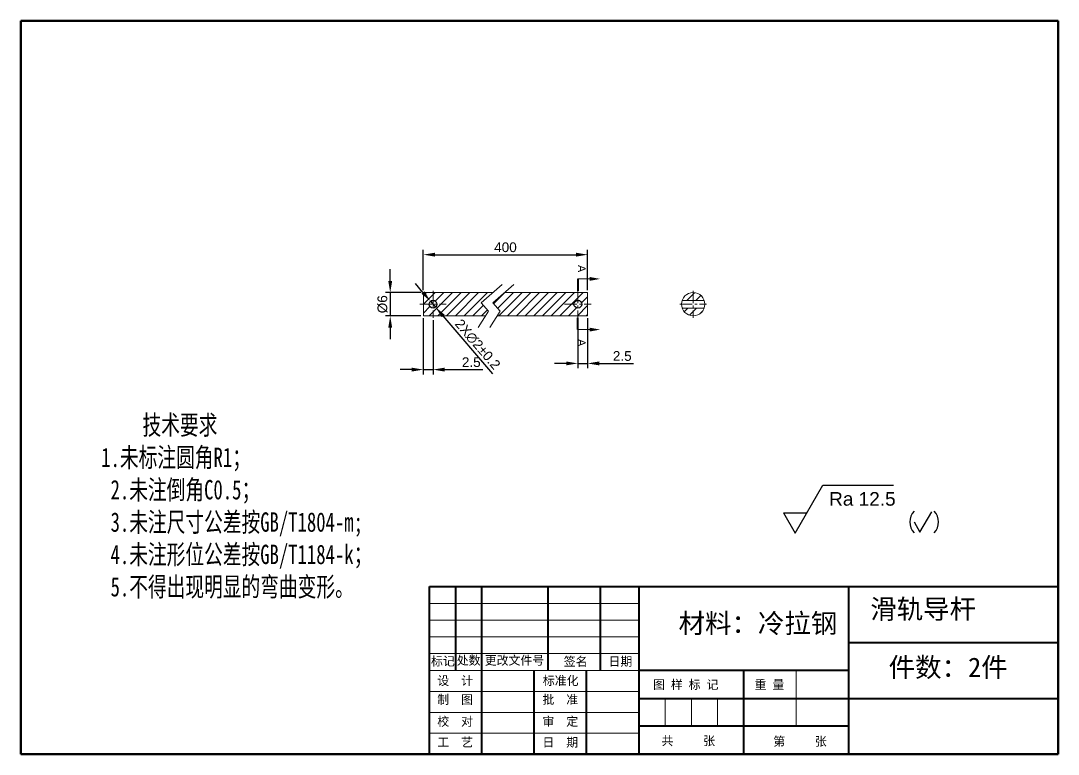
# Model space of a CAD drawing. Header units: millimetres. Extents: x 8228 to 14419, y 2533 to 3289.
# Drawn here: x 14151.5 to 14418.8, y 2894.4 to 3083.4 of the extents above; entities that cross this region are included whole.
import ezdxf

# ---------------------------------------------------------------- set-up
doc = ezdxf.new("R2010")
doc.units = ezdxf.units.MM
doc.linetypes.add('CENTER', pattern=[50.8, 31.75, -6.35, 6.35, -6.35])
for name, color, linetype, lineweight in [('AM_5', 3, 'Continuous', 25), ('中心线', 1, 'CENTER', 5), ('标注', 3, 'Continuous', 5), ('粗实线', 7, 'Continuous', 40), ('线框', 7, 'Continuous', 60), ('细实线', 5, 'Continuous', 5)]:
    doc.layers.add(name, color=color, linetype=linetype, lineweight=lineweight)
doc.styles.get("Standard").update_dxf_attribs({"font": 'arial.ttf'})
doc.styles.add('样式 2', font='arial.ttf', dxfattribs={"height": 2})
doc.styles.add('汉字', font='STFANGSO.TTF', dxfattribs={"width": 0.707, "height": 3.5})
doc.dimstyles.new('样式0-2', dxfattribs={"dimtxt": 2.5, "dimasz": 3, "dimexe": 1.25, "dimexo": 0.625, "dimtad": 1, "dimdsep": 46, "dimtxsty": 'Standard', "dimcen": 2.5, "dimazin": 0, "dimtfac": 1, "dimtmove": 0, "dimatfit": 3, "dimfxl": 1, "dimarcsym": 0})
doc.dimstyles.new('样式0-2$0', dxfattribs={"dimtxt": 2.5, "dimasz": 3, "dimexe": 1.25, "dimexo": 0.625, "dimtad": 1, "dimdsep": 46, "dimtxsty": 'Standard', "dimcen": 2.5, "dimazin": 0, "dimtfac": 1, "dimtmove": 0, "dimatfit": 3, "dimfxl": 1, "dimarcsym": 0})

# ---------------------------------------------------------------- blocks, each defined once
blk = doc.blocks.new('*D113')
at = {"layer": 'Defpoints', "color": 0, "transparency": 16777216}
for p in [(14255.24, 3013.33), (14246.71, 3007.33), (14255.24, 3007.33)]:
    blk.add_point(p, dxfattribs=at)
at = {"layer": '标注', "color": 0, "lineweight": -2, "transparency": 16777216}
for p, q in [((14246.71, 3016.33), (14246.71, 3019.33)), ((14254.62, 3013.33), (14245.46, 3013.33)), ((14246.71, 3013.33), (14246.71, 3007.33)), ((14254.62, 3007.33), (14245.46, 3007.33)), ((14246.71, 3004.33), (14246.71, 3001.33))]:
    blk.add_line(p, q, dxfattribs=at)
at = {"layer": '标注', "color": 0, "transparency": 16777216}
for points in [[(14246.21, 3016.33), (14247.21, 3016.33), (14246.71, 3013.33)], [(14246.21, 3004.33), (14247.21, 3004.33), (14246.71, 3007.33)]]:
    blk.add_solid(points, dxfattribs=at)
at = {"layer": '标注', "color": 0, "transparency": 16777216, "insert": (14244.73, 3010.33), "char_height": 2.5, "attachment_point": 5, "rotation": 90}
blk.add_mtext('%%C6', dxfattribs=at)
blk = doc.blocks.new('*D114')
at = {"layer": 'Defpoints', "color": 0, "transparency": 16777216}
for p in [(14257.09, 3011.09), (14258.39, 3009.57)]:
    blk.add_point(p, dxfattribs=at)
at = {"layer": '标注', "color": 0, "lineweight": -2, "transparency": 16777216}
for p, q in [((14255.14, 3013.37), (14253.18, 3015.64)), ((14257.09, 3011.09), (14258.39, 3009.57)), ((14273.16, 2992.38), (14260.35, 3007.3))]:
    blk.add_line(p, q, dxfattribs=at)
at = {"layer": '标注', "color": 0, "transparency": 16777216}
for points in [[(14255.51, 3013.69), (14254.76, 3013.04), (14257.09, 3011.09)], [(14260.73, 3007.62), (14259.97, 3006.97), (14258.39, 3009.57)]]:
    blk.add_solid(points, dxfattribs=at)
at = {"layer": '标注', "color": 0, "transparency": 16777216, "insert": (14269.22, 2999.98), "char_height": 2.5, "attachment_point": 5, "rotation": 310.6445}
blk.add_mtext('2X∅2%%P0.2', dxfattribs=at)
blk = doc.blocks.new('*D115')
at = {"layer": 'Defpoints', "color": 0, "transparency": 16777216}
for p in [(14297.56, 3023.1), (14255.24, 3013.33), (14297.56, 3013.33)]:
    blk.add_point(p, dxfattribs=at)
at = {"layer": '标注', "color": 0, "lineweight": -2, "transparency": 16777216}
for p, q in [((14255.24, 3013.96), (14255.24, 3024.35)), ((14297.56, 3013.96), (14297.56, 3024.35)), ((14258.24, 3023.1), (14294.56, 3023.1))]:
    blk.add_line(p, q, dxfattribs=at)
at = {"layer": '标注', "color": 0, "transparency": 16777216}
for points in [[(14258.24, 3023.6), (14258.24, 3022.6), (14255.24, 3023.1)], [(14294.56, 3023.6), (14294.56, 3022.6), (14297.56, 3023.1)]]:
    blk.add_solid(points, dxfattribs=at)
at = {"layer": '标注', "color": 0, "transparency": 16777216, "insert": (14276.4, 3025), "char_height": 2.5, "attachment_point": 5}
blk.add_mtext('400', dxfattribs=at)
blk = doc.blocks.new('*D134')
at = {"layer": 'Defpoints', "color": 0, "transparency": 16777216}
for p in [(14255.24, 3007.33), (14257.74, 3006.83), (14257.74, 2993.49)]:
    blk.add_point(p, dxfattribs=at)
at = {"layer": '标注', "color": 0, "lineweight": -2, "transparency": 16777216}
for p, q in [((14255.24, 3006.71), (14255.24, 2992.24)), ((14257.74, 3006.2), (14257.74, 2992.24)), ((14252.24, 2993.49), (14249.24, 2993.49)), ((14255.24, 2993.49), (14257.74, 2993.49)), ((14260.74, 2993.49), (14270.53, 2993.49))]:
    blk.add_line(p, q, dxfattribs=at)
at = {"layer": '标注', "color": 0, "transparency": 16777216}
for points in [[(14252.24, 2993.99), (14252.24, 2992.99), (14255.24, 2993.49)], [(14260.74, 2993.99), (14260.74, 2992.99), (14257.74, 2993.49)]]:
    blk.add_solid(points, dxfattribs=at)
at = {"layer": '标注', "color": 0, "transparency": 16777216, "insert": (14267.59, 2995.39), "char_height": 2.5, "attachment_point": 5}
blk.add_mtext('2.5', dxfattribs=at)
blk = doc.blocks.new('*D141')
at = {"layer": 'Defpoints', "color": 0, "transparency": 16777216}
for p in [(14295.06, 3007.33), (14297.56, 3007.33), (14297.56, 2995.08)]:
    blk.add_point(p, dxfattribs=at)
at = {"layer": '标注', "color": 0, "lineweight": -2, "transparency": 16777216}
for p, q in [((14295.06, 3006.71), (14295.06, 2993.83)), ((14297.56, 3006.71), (14297.56, 2993.83)), ((14292.06, 2995.08), (14289.06, 2995.08)), ((14295.06, 2995.08), (14297.56, 2995.08)), ((14300.56, 2995.08), (14309.42, 2995.08))]:
    blk.add_line(p, q, dxfattribs=at)
at = {"layer": '标注', "color": 0, "transparency": 16777216}
for points in [[(14292.06, 2995.58), (14292.06, 2994.58), (14295.06, 2995.08)], [(14300.56, 2995.58), (14300.56, 2994.58), (14297.56, 2995.08)]]:
    blk.add_solid(points, dxfattribs=at)
at = {"layer": '标注', "color": 0, "transparency": 16777216, "insert": (14306.49, 2996.98), "char_height": 2.5, "attachment_point": 5}
blk.add_mtext('2.5', dxfattribs=at)

msp = doc.modelspace()

# ---------------------------------------------------------------- hatches: boundary and pattern name
at = {"layer": '细实线'}
h = msp.add_hatch(dxfattribs=at)
h.set_pattern_fill('ANSI31', color=256, scale=0.5)
h.set_pattern_definition([(45, (130.1801, 240.7839), (-1.12253202, 1.12253202), [])])
h.paths.add_polyline_path([(14270.15916221, 3010.67373543), (14273.17527938, 3013.33246501), (14255.2408548, 3013.33246501), (14255.2408548, 3007.33246501), (14271.30244107, 3007.33246501), (14272.05875679, 3008.51879651)])
h.paths.add_polyline_path([(14256.74052323, 3010.33235801, -1), (14258.74073779, 3010.33235801, -1)], flags=16)
h.paths.add_polyline_path([(14297.55575124, 3013.33246501), (14276.15722658, 3013.33246501), (14273.14110941, 3010.67373543), (14275.040704, 3008.51879651), (14274.28438827, 3007.33246501), (14297.55575124, 3007.33246501)])
h.paths.add_polyline_path([(14296.05620625, 3010.33220468, -1), (14294.05568433, 3010.33220468, -1)], flags=16)
h = msp.add_hatch(dxfattribs=at)
h.set_pattern_fill('ANSI31', color=256, scale=0.5)
h.set_pattern_definition([(45, (149.938, 240.7839), (-1.12253202, 1.12253202), [])])
h.paths.add_polyline_path([(14321.93596276, 3011.33220468), (14327.59300107, 3011.33220468, 0.7071758144)])
h.paths.add_polyline_path([(14321.93614685, 3009.33220468, 0.7070377503), (14327.59281699, 3009.33220468)])

# ---------------------------------------------------------------- linework, layer by layer
at = {"linetype": 'Continuous', "lineweight": 15}
for p, q in [((14255.2408548, 3007.33246501), (14255.2408548, 3013.33246501)), ((14273.17527938, 3013.33246501), (14255.2408548, 3013.33246501)), ((14297.55575124, 3013.33246501), (14276.15722658, 3013.33246501)), ((14297.55575124, 3007.33246501), (14297.55575124, 3013.33246501)), ((14321.93596276, 3011.33220468), (14327.59300107, 3011.33220468)), ((14255.2408548, 3007.33246501), (14271.30244107, 3007.33246501)), ((14274.28438827, 3007.33246501), (14297.55575124, 3007.33246501)), ((14321.93614685, 3009.33220468), (14327.59281699, 3009.33220468))]:
    msp.add_line(p, q, dxfattribs=at)
msp.add_circle((14324.76448192, 3010.33246501), 3, dxfattribs=at)
for centre, radius in [((14257.74063051, 3010.33235801), 1.00010728), ((14295.05594529, 3010.33220468), 1.00026096)]:
    msp.add_circle(centre, radius)
at = {"layer": 'AM_5'}
for points in [[(14348.01163321, 2956.60256481), (14351.04272213, 2951.35256481), (14358.15799314, 2963.67657572)], [(14358.15799314, 2963.67657572), (14376.33774259, 2963.67657572)], [(14348.01163321, 2956.60256481), (14354.07381104, 2956.60256481)], [(14381.66580396, 2954.22681145), (14383.18134842, 2951.60181145), (14386.21243733, 2956.85181145)]]:
    msp.add_lwpolyline(points, dxfattribs=at)
for centre, start, end in [((14384.8741373, 2954.22681145), 138.8879095608, 221.1120904392), ((14383.67326465, 2954.22681145), 318.8879095608, 41.1120904392)]:
    msp.add_arc(centre, 4.25833333, start, end, dxfattribs=at)
at = {"layer": '中心线', "ltscale": 0.1}
for p, q in [((14257.74063051, 3013.82255331), (14257.74063051, 3006.82795024)), ((14295.05594529, 3013.82255331), (14295.05594529, 3006.82795024)), ((14324.76448192, 3013.82255331), (14324.76448192, 3006.82795024)), ((14254.31782352, 3010.32525178), (14261.16343749, 3010.32525178)), ((14291.6331383, 3010.32525178), (14298.47875228, 3010.32525178)), ((14321.34167493, 3010.32525178), (14328.1872889, 3010.32525178))]:
    msp.add_line(p, q, dxfattribs=at)
at = {"layer": '标注'}
for p, q in [((14275.54190862, 3015.41866619), (14270.15916221, 3010.67373543)), ((14278.52385583, 3015.41866619), (14273.14110941, 3010.67373543)), ((14270.15916221, 3010.67373543), (14272.05875679, 3008.51879651)), ((14273.14110941, 3010.67373543), (14275.040704, 3008.51879651)), ((14272.05875679, 3008.51879651), (14269.3992326, 3004.34715598)), ((14275.040704, 3008.51879651), (14272.38117981, 3004.34715598))]:
    msp.add_line(p, q, dxfattribs=at)
at = {"layer": '粗实线', "ltscale": 0.1}
for p, q in [((14295.05594529, 3016.85940834), (14295.05594529, 3013.82255331)), ((14295.05594529, 3003.79109521), (14295.05594529, 3006.82795024)), ((14256.81918367, 2937.57648068), (14418.81918367, 2937.57648068)), ((14256.81918367, 2894.37648068), (14256.81918367, 2937.57648068)), ((14263.63142601, 2915.97648068), (14263.63142601, 2937.57648068)), ((14270.31918367, 2894.37648068), (14270.31918367, 2937.57648068)), ((14287.41918367, 2915.97648068), (14287.41918367, 2937.57648068)), ((14300.91918367, 2915.97648068), (14300.91918367, 2937.57648068)), ((14310.81918367, 2894.37648068), (14310.81918367, 2937.57648068)), ((14364.81918367, 2937.57648068), (14364.81918367, 2894.37648068)), ((14364.81918367, 2923.17648068), (14418.81918367, 2923.17648068)), ((14283.81918367, 2894.37648068), (14283.81918367, 2915.97648068)), ((14297.31918367, 2894.37648068), (14297.31918367, 2915.97648068)), ((14364.81918367, 2915.97648068), (14310.81918367, 2915.97648068)), ((14337.81918367, 2894.37648068), (14337.81918367, 2915.97648068)), ((14310.81918367, 2908.77648068), (14418.81918367, 2908.77648068)), ((14364.81918367, 2901.57648068), (14310.81918367, 2901.57648068))]:
    msp.add_line(p, q, dxfattribs=at)
for points in [[(14300.79720446, 3016.85940834, 0, 1, 0), (14298.05594529, 3016.85940834, 1, 1, 0)], [(14300.79720446, 3003.79109521, 0, 1, 0), (14298.05594529, 3003.79109521, 1, 1, 0)]]:
    msp.add_lwpolyline(points, format="xyseb", dxfattribs=at)
at = {"layer": '线框', "ltscale": 0.1}
for p, q in [((14151.51918367, 3083.37648068), (14418.81918367, 3083.37648068)), ((14151.51918367, 2894.37648068), (14151.51918367, 3083.37648068)), ((14418.81918367, 3083.37648068), (14418.81918367, 2894.37648068)), ((14418.81918367, 2894.37648068), (14151.51918367, 2894.37648068))]:
    msp.add_line(p, q, dxfattribs=at)
at = {"layer": '细实线'}
for p, q in [((14298.05594529, 3016.85940834), (14295.05594529, 3016.85940834)), ((14298.05594529, 3003.79109521), (14295.05594529, 3003.79109521)), ((14310.81918367, 2933.25648068), (14256.81918367, 2933.25648068)), ((14310.81918367, 2928.93648068), (14256.81918367, 2928.93648068)), ((14310.81918367, 2924.61648068), (14256.81918367, 2924.61648068)), ((14310.81918367, 2920.29648068), (14256.81918367, 2920.29648068)), ((14310.81918367, 2915.97648068), (14256.81918367, 2915.97648068)), ((14351.31918367, 2901.57648068), (14351.31918367, 2915.97648068)), ((14310.81918367, 2910.57648068), (14256.81918367, 2910.57648068)), ((14317.56918367, 2901.57648068), (14317.56918367, 2908.77648068)), ((14324.31918367, 2901.57648068), (14324.31918367, 2908.77648068)), ((14331.06918367, 2901.57648068), (14331.06918367, 2908.77648068)), ((14310.81918367, 2905.17648068), (14256.81918367, 2905.17648068)), ((14310.81918367, 2899.77648068), (14256.81918367, 2899.77648068))]:
    msp.add_line(p, q, dxfattribs=at)

# ---------------------------------------------------------------- texts
at = {"insert": (14160.23151679, 2981.71313815), "char_height": 5, "attachment_point": 1, "style": '汉字'}
msp.add_mtext_dynamic_manual_height_columns('\\pi22.65;{\\W0.707;技术要求\\P\\pi0;     1.未标注圆角R1；\\P      2.未注倒角C0.5；\\P      3.未注尺寸公差按GB/T1804-m;\\P      4.未注形位公差按GB/T1184-k；\\P      5.不得出现明显的弯曲变形。}', width=129.0643646646, gutter_width=12.5, heights=[0], dxfattribs=at)
at = {"layer": 'AM_5', "insert": (14359.79272213, 2961.92657572), "char_height": 3.5, "width": 18.0992496589, "attachment_point": 1}
msp.add_mtext('Ra 12.5', dxfattribs=at)
at = {"layer": '中心线', "char_height": 5, "attachment_point": 1, "style": '样式 2'}
for s, insert in [('{\\fSimSun|b0|i0|c134|p2;\\C2;滑轨导杆}', (14370.37775517, 2934.29707066)), ('{\\fSimSun|b0|i0|c134|p2;\\C2;材料：冷拉钢}', (14320.99497121, 2930.60991061)), ('{\\fSimSun|b0|i0|c134|p2;\\C2;件数：2件}', (14375.11868228, 2919.29018048))]:
    msp.add_mtext_dynamic_manual_height_columns(s, width=150.0879237383, gutter_width=10, heights=[0], dxfattribs=dict(at, insert=insert))
at = {"layer": '粗实线', "ltscale": 0.1, "char_height": 2, "attachment_point": 1, "rotation": 270, "style": '样式 2'}
for insert in [(14297.05594529, 3020.43982991), (14297.05594529, 3001.3513286)]:
    msp.add_mtext_dynamic_manual_height_columns('A', width=7.6166342991, gutter_width=10, heights=[0], dxfattribs=dict(at, insert=insert))
at = {"layer": '细实线', "char_height": 2.25, "attachment_point": 1}
for s, insert, width in [('{\\f宋体|b0|i0|c134|p2;标记}', (14257.21214132, 2919.4720748), 7.875), ('{\\f宋体|b0|i0|c134|p2;处数}', (14263.84153233, 2919.68084282), 7.875), ('{\\f宋体|b0|i0|c134|p2;更改文件号}', (14271.05806572, 2919.68084229), 16.875), ('{\\f宋体|b0|i0|c134|p2;签名}', (14291.41663761, 2919.39652088), 7.875), ('{\\f宋体|b0|i0|c134|p2;日期}', (14302.94418133, 2919.39652088), 7.875), ('{\\f宋体|b0|i0|c134|p2;设  计}', (14258.84122028, 2914.44916055), 18), ('{\\f宋体|b0|i0|c134|p2;标准化}', (14286.02688684, 2914.44916055), 18), ('{\\f宋体|b0|i0|c134|p2;图 样 标 记}', (14314.4111922, 2913.43449121), 20.27709), ('\\f宋体|b0|i0|c134|p2;重 量', (14340.57521406, 2913.43202056), 11.25), ('{\\f宋体|b0|i0|c134|p2;制  图}', (14258.84122028, 2909.58835667), 18), ('{\\f宋体|b0|i0|c134|p2;批  准}', (14285.93682912, 2909.58835667), 18), ('{\\f宋体|b0|i0|c134|p2;校  对}', (14258.84122028, 2903.93873758), 18), ('{\\f宋体|b0|i0|c134|p2;审  定}', (14285.93682912, 2903.93873758), 18), ('{\\f宋体|b0|i0|c134|p2;工  艺}', (14258.84122028, 2898.57259671), 18), ('{\\f宋体|b0|i0|c134|p2;日  期}', (14285.93682912, 2898.57259671), 18), ('{\\f宋体|b0|i0|c134|p2; 共     张}', (14315.07743523, 2898.93935954), 18.19458), ('{\\f宋体|b0|i0|c134|p2; 第     张}', (14343.86446121, 2898.80567215), 22.5)]:
    msp.add_mtext(s, dxfattribs=dict(at, insert=insert, width=width))

# ---------------------------------------------------------------- dimensions: what is measured, and where the dimension line sits
at = {"layer": '标注'}
dim = msp.add_linear_dim(base=(14297.55575124, 3023.0953785), p1=(14255.2408548, 3013.33246501), p2=(14297.55575124, 3013.33246501), text='400', dimstyle='样式0-2$0', dxfattribs=at)
dim.commit()
dim.dimension.update_dxf_attribs({"geometry": '*D115', "text_midpoint": (14276.39830302, 3024.99681097)})
dim = msp.add_linear_dim(base=(14246.7061263, 3007.33246501), p1=(14255.2408548, 3013.33246501), p2=(14255.2408548, 3007.33246501), angle=90, text='%%C<>', dimstyle='样式0-2$0', dxfattribs=at)
dim.commit()
dim.dimension.update_dxf_attribs({"geometry": '*D113', "text_midpoint": (14246.7061263, 3010.33246501), "dimtype": 160})
dim = msp.add_diameter_dim_2p(p1=(14257.08919748, 3011.09120555), p2=(14258.39206354, 3009.57351048), text='2X<>%%P0.2', dimstyle='样式0-2', override={"dimpost": ''}, dxfattribs=at)
dim.commit()
dim.dimension.update_dxf_attribs({"geometry": '*D114', "text_midpoint": (14269.22387765, 2999.98214337)})
dim = msp.add_linear_dim(base=(14257.74063051, 2993.48700205), p1=(14255.2408548, 3007.33246501), p2=(14257.74063051, 3006.82795024), dimstyle='样式0-2$0', dxfattribs=at)
dim.commit()
dim.dimension.update_dxf_attribs({"geometry": '*D134', "text_midpoint": (14267.59465506, 2993.48700205), "dimtype": 160})
dim = msp.add_linear_dim(base=(14297.55575124, 2995.08179771), p1=(14295.05594529, 3007.33246501), p2=(14297.55575124, 3007.33246501), dimstyle='样式0-2$0', dxfattribs=at)
dim.commit()
dim.dimension.update_dxf_attribs({"geometry": '*D141', "text_midpoint": (14306.48719736, 2996.98323018)})

doc.saveas('drawing.dxf')
